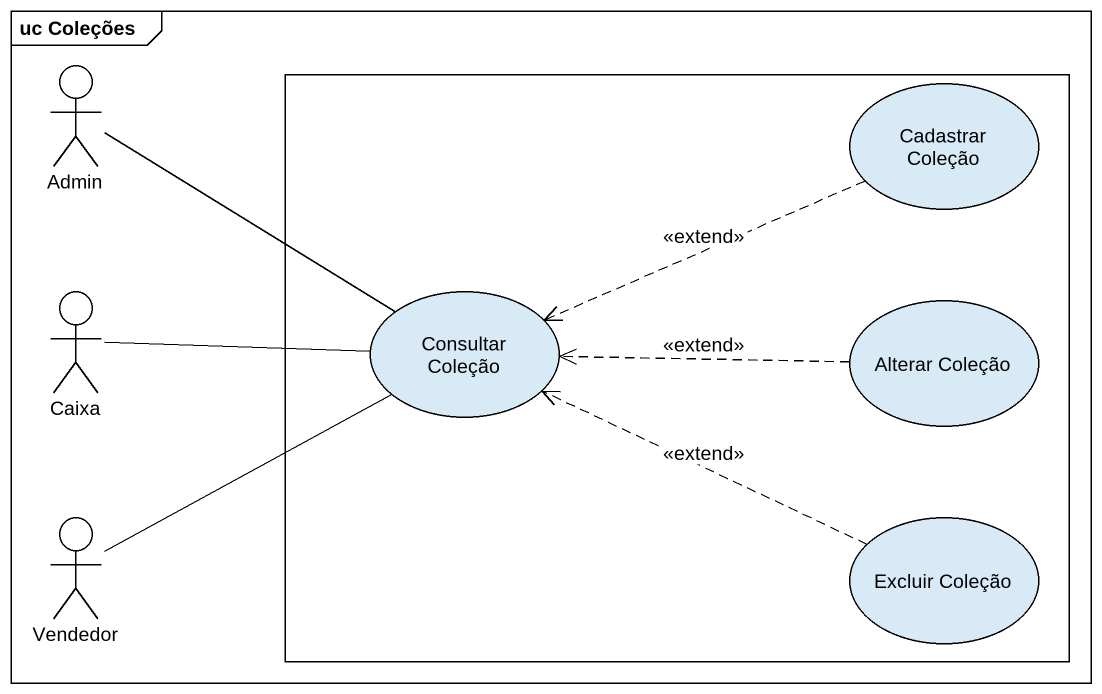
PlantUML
@startuml
mainframe uc Coleções
actor Admin
rectangle " " as rectangle1 {
  usecase "Cadastrar Coleção" as Cadastrar_Coleção
  usecase "Consultar Coleção" as Consultar_Coleção
  usecase "Alterar Coleção" as Alterar_Coleção
  usecase "Excluir Coleção" as Excluir_Coleção
}
actor Caixa
actor Vendedor
Admin -right- Consultar_Coleção
Cadastrar_Coleção .left.> Consultar_Coleção : <<extend>>
Caixa -right- Consultar_Coleção
Alterar_Coleção .left.> Consultar_Coleção : <<extend>>
Vendedor -up- Consultar_Coleção
Excluir_Coleção .left.> Consultar_Coleção : <<extend>>
@enduml
